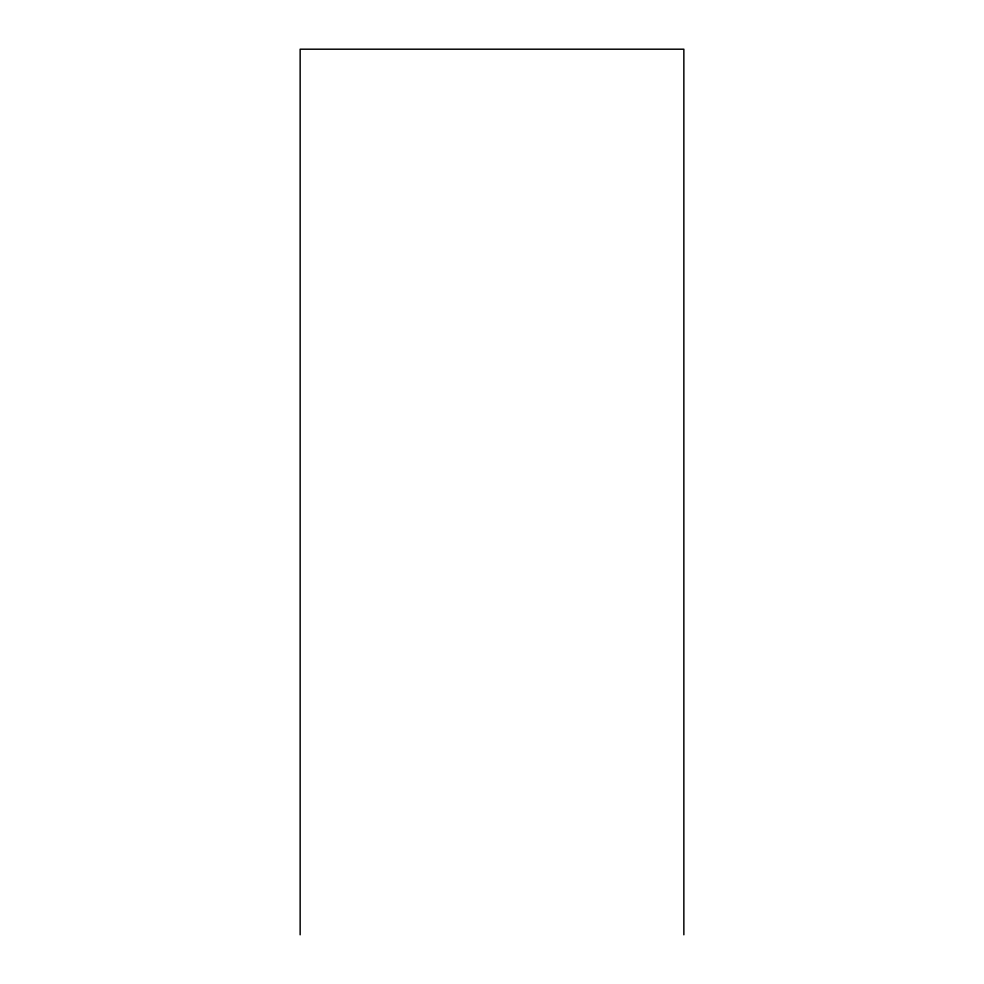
<?xml version="1.0" encoding="UTF-8"?>
<svg xmlns="http://www.w3.org/2000/svg" width="984" height="984" viewBox="0 0 984 984"><rect width="100%" height="100%" fill="white"/><g stroke="black" fill="none" stroke-linecap="round" stroke-linejoin="round"><path stroke-width="1.48" d="M683.855 934.8L683.855 49.2L300.145 49.2L300.145 934.8"/></g></svg>
